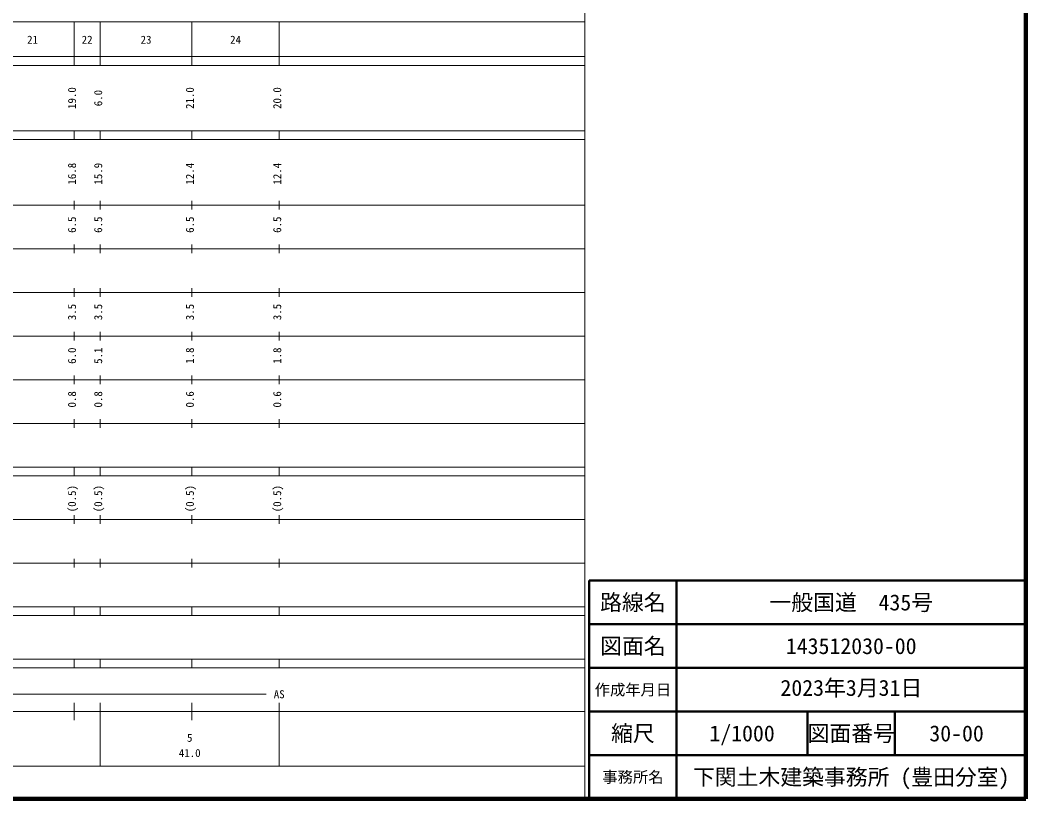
# Model space of a CAD drawing. Units: millimetres, scale not verified. Extents: x 40000 to 680000, y 20000 to 380000.
# Drawn here: x 449658 to 680000, y 20000 to 198357 of the extents above; entities that cross this region are included whole.
import ezdxf
from ezdxf.enums import TextEntityAlignment as Align

# ---------------------------------------------------------------- set-up
doc = ezdxf.new("R2010")
doc.units = ezdxf.units.MM
doc.header["$LTSCALE"] = 1000
for name, color, linetype, lineweight in [('M-TTL', 2, 'Continuous', 140), ('M-TTL-BAND', 7, 'Continuous', 13), ('M-TTL-FRAM', 2, 'Continuous', 50), ('M-TTL-LINE', 7, 'Continuous', 50), ('M-TTL-TXT', 7, 'Continuous', 13)]:
    doc.layers.add(name, color=color, linetype=linetype, lineweight=lineweight)
doc.styles.add('ＭＳ ゴシック', font='')
doc.styles.get('ＭＳ ゴシック').set_extended_font_data('MS Gothic')

msp = doc.modelspace()

# ---------------------------------------------------------------- linework, layer by layer
at = {"layer": 'M-TTL'}
for p, q in [((680000, 20000), (680000, 380000)), ((40000, 20000), (680000, 20000))]:
    msp.add_line(p, q, dxfattribs=at)
at = {"layer": 'M-TTL-BAND'}
for p, q in [((579000, 20000), (579000, 370000)), ((68000, 198000), (579000, 198000)), ((462000, 188000), (462000, 198000)), ((468000, 188000), (468000, 198000)), ((489000, 188000), (489000, 198000)), ((509000, 188000), (509000, 198000)), ((40000, 190000), (579000, 190000)), ((40000, 188000), (579000, 188000)), ((40000, 173000), (579000, 173000)), ((462000, 171000), (462000, 173000)), ((468000, 171000), (468000, 173000)), ((489000, 171000), (489000, 173000)), ((509000, 171000), (509000, 173000)), ((40000, 171000), (579000, 171000)), ((462000, 155000), (462000, 157000)), ((468000, 155000), (468000, 157000)), ((489000, 155000), (489000, 157000)), ((509000, 155000), (509000, 157000)), ((40000, 156000), (579000, 156000)), ((46000, 146000), (579000, 146000)), ((462000, 145000), (462000, 147000)), ((468000, 145000), (468000, 147000)), ((489000, 145000), (489000, 147000)), ((509000, 145000), (509000, 147000)), ((52000, 136000), (579000, 136000)), ((462000, 135000), (462000, 137000)), ((468000, 135000), (468000, 137000)), ((489000, 135000), (489000, 137000)), ((509000, 135000), (509000, 137000)), ((462000, 125000), (462000, 127000)), ((468000, 125000), (468000, 127000)), ((489000, 125000), (489000, 127000)), ((509000, 125000), (509000, 127000)), ((46000, 126000), (579000, 126000)), ((52000, 116000), (579000, 116000)), ((462000, 115000), (462000, 117000)), ((468000, 115000), (468000, 117000)), ((489000, 115000), (489000, 117000)), ((509000, 115000), (509000, 117000)), ((46000, 106000), (579000, 106000)), ((462000, 105000), (462000, 107000)), ((468000, 105000), (468000, 107000)), ((489000, 105000), (489000, 107000)), ((509000, 105000), (509000, 107000)), ((40000, 96000), (579000, 96000)), ((462000, 94000), (462000, 96000)), ((468000, 94000), (468000, 96000)), ((489000, 94000), (489000, 96000)), ((509000, 94000), (509000, 96000)), ((40000, 94000), (579000, 94000)), ((49000, 84000), (579000, 84000)), ((462000, 83000), (462000, 85000)), ((468000, 83000), (468000, 85000)), ((489000, 83000), (489000, 85000)), ((509000, 83000), (509000, 85000)), ((40000, 74000), (579000, 74000)), ((462000, 73000), (462000, 75000)), ((468000, 73000), (468000, 75000)), ((489000, 73000), (489000, 75000)), ((509000, 73000), (509000, 75000)), ((40000, 64000), (579000, 64000)), ((462000, 62000), (462000, 64000)), ((468000, 62000), (468000, 64000)), ((489000, 62000), (489000, 64000)), ((509000, 62000), (509000, 64000)), ((40000, 62000), (579000, 62000)), ((40000, 52000), (579000, 52000)), ((462000, 50000), (462000, 52000)), ((468000, 50000), (468000, 52000)), ((489000, 50000), (489000, 52000)), ((509000, 50000), (509000, 52000)), ((40000, 50000), (579000, 50000)), ((71000, 44000), (506000, 44000)), ((462000, 38000), (462000, 42000)), ((468000, 27500), (468000, 42000)), ((489000, 38000), (489000, 42000)), ((509000, 27500), (509000, 42000)), ((40000, 40000), (579000, 40000)), ((68000, 27500), (579000, 27500))]:
    msp.add_line(p, q, dxfattribs=at)
at = {"layer": 'M-TTL-FRAM'}
for p, q in [((680000, 70000), (580000, 70000)), ((580000, 70000), (580000, 20000))]:
    msp.add_line(p, q, dxfattribs=at)
at = {"layer": 'M-TTL-LINE'}
for p, q in [((600000, 70000), (600000, 20000)), ((680000, 60000), (580000, 60000)), ((680000, 50000), (580000, 50000)), ((680000, 40000), (580000, 40000)), ((630000, 40000), (630000, 30000)), ((650000, 40000), (650000, 30000)), ((680000, 30000), (580000, 30000))]:
    msp.add_line(p, q, dxfattribs=at)

# ---------------------------------------------------------------- texts
at = {"layer": 'M-TTL-BAND', "style": 'ＭＳ ゴシック'}
for s, p in [('21', (452500, 192405)), ('22', (465000, 192405)), ('23', (478500, 192405)), ('24', (499000, 192405)), ('AS', (509000, 42500)), ('5', (488500, 32523)), ('41.0', (488500, 29033))]:
    msp.add_text(s, height=1833, dxfattribs=at).set_placement(p, align=Align.BOTTOM_CENTER)
for s, p in [('19.0', (463000, 180500)), ('6.0', (469000, 180500)), ('21.0', (490000, 180500)), ('20.0', (510000, 180500)), ('16.8', (463000, 163174)), ('15.9', (469000, 163174)), ('12.4', (490000, 163174)), ('12.4', (510000, 163174)), ('6.5', (463000, 151500)), ('6.5', (469000, 151500)), ('6.5', (490000, 151500)), ('6.5', (510000, 151500)), ('3.5', (463000, 131500)), ('3.5', (469000, 131500)), ('3.5', (490000, 131500)), ('3.5', (510000, 131500)), ('6.0', (463000, 121500)), ('5.1', (469000, 121500)), ('1.8', (490000, 121500)), ('1.8', (510000, 121500)), ('0.8', (463000, 111500)), ('0.8', (469000, 111500)), ('0.6', (490000, 111500)), ('0.6', (510000, 111500)), ('(0.5)', (463000, 88764)), ('(0.5)', (469000, 88764)), ('(0.5)', (490000, 88764)), ('(0.5)', (510000, 88764))]:
    msp.add_text(s, height=1833, rotation=90, dxfattribs=at).set_placement(p, align=Align.BOTTOM_CENTER)
at = {"layer": 'M-TTL-TXT', "style": 'ＭＳ ゴシック'}
for s, height, p in [('路線名', 3666, (590000, 65000)), ('路線名', 3666, (590000, 65000)), ('一般国道\u3000435号', 3666, (640000, 65000)), ('図面名', 3666, (590000, 55000)), ('図面名', 3666, (590000, 55000)), ('143512030-00', 3666, (640000, 55000)), ('作成年月日', 2566, (590000, 45000)), ('作成年月日', 2566, (590000, 45000)), ('縮尺', 3666, (590000, 35000)), ('縮尺', 3666, (590000, 35000)), ('1/1000', 3666, (615000, 35000)), ('図面番号', 3666, (640000, 35000)), ('図面番号', 3666, (640000, 35000)), ('30-00', 3666, (664125, 35000)), ('事務所名', 2566, (590000, 25000)), ('事務所名', 2566, (590000, 25000)), ('下関土木建築事務所 (豊田分室)', 3666, (640000, 25000))]:
    msp.add_text(s, height=height, dxfattribs=at).set_placement(p, align=Align.MIDDLE_CENTER)
msp.add_text('2023年3月31日', height=3666, dxfattribs=at).set_placement((656250, 42500), align=Align.BOTTOM_RIGHT)

doc.saveas('drawing.dxf')
